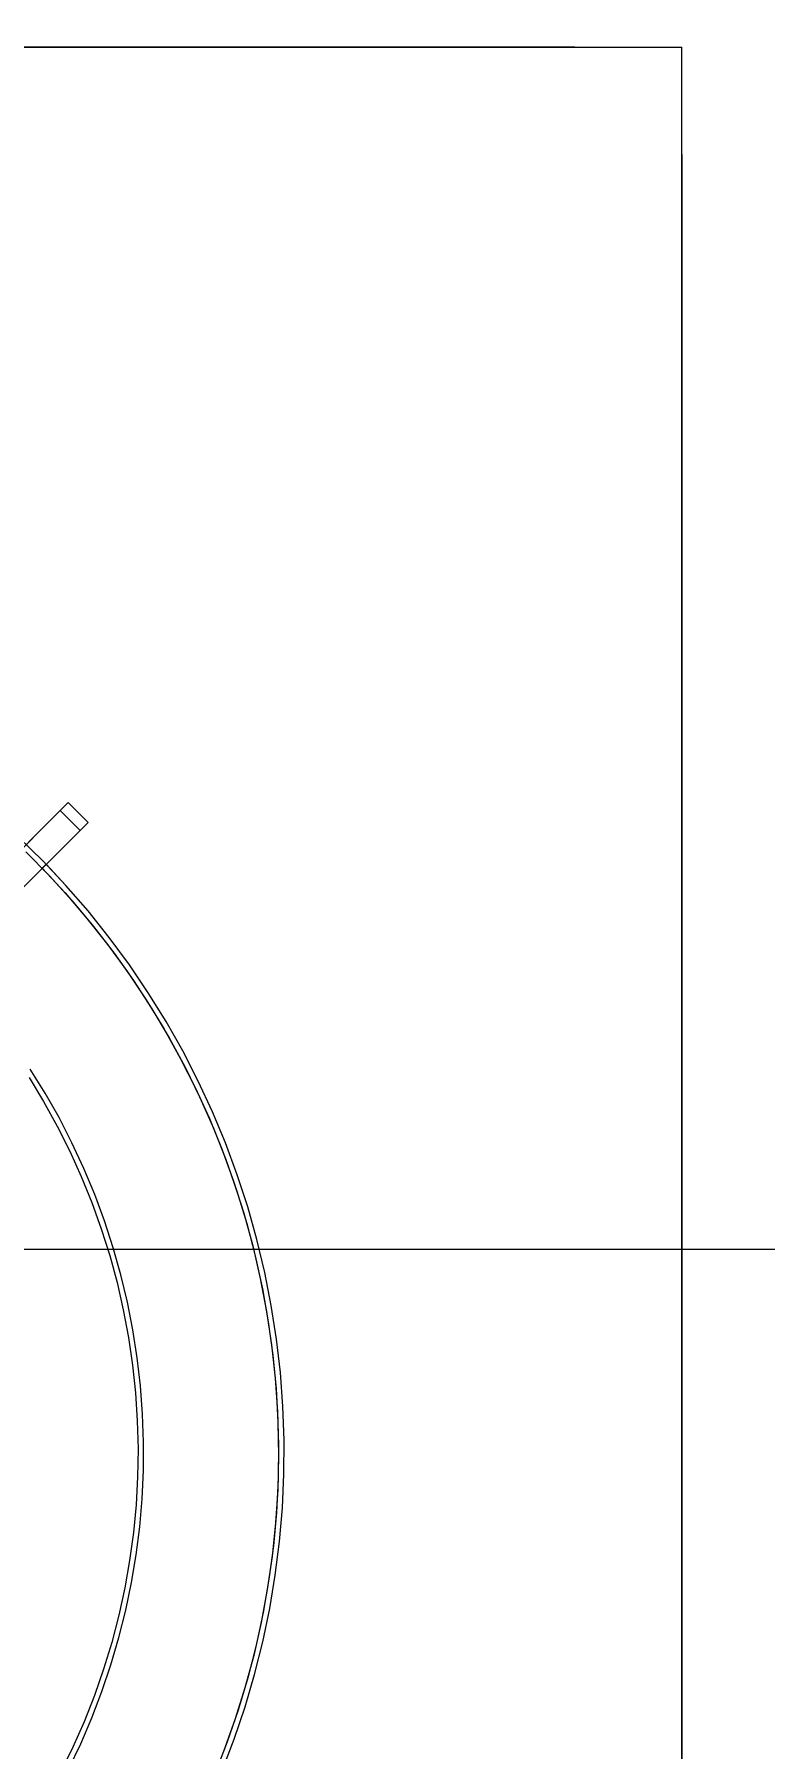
# Model space of a CAD drawing. Header units: millimetres. Extents: x -22227 to 20164, y 15335 to 61747.
# Drawn here: x -5406 to -5146, y 59342 to 59951 of the extents above; entities that cross this region are included whole.
import ezdxf

# ---------------------------------------------------------------- set-up
doc = ezdxf.new("R2010")
doc.units = ezdxf.units.MM
for name, color, linetype, lineweight in [('A-ANNO-DIMS', 7, 'Continuous', 9), ('A-ANNO-DIMS-170', 7, 'Continuous', 9), ('M-EQPM', 7, 'Continuous', 5)]:
    doc.layers.add(name, color=color, linetype=linetype, lineweight=lineweight)
doc.styles.add('Arial_2', font='arial.ttf', dxfattribs={"width": 0.8, "height": 340})
doc.dimstyles.new('AK_DIM_2_0_Arial', dxfattribs={"dimscale": 304.8, "dimtxt": 346.888196, "dimasz": 0.278871, "dimexe": 0.557743, "dimexo": 0.557743, "dimgap": 0.055774, "dimtad": 1, "dimdec": 0, "dimzin": 0, "dimdsep": 46, "dimtxsty": 'Arial_2', "dimblk1": 'OBLIQUE', "dimblk2": 'OBLIQUE', "dimsah": 1, "dimcen": 0.09, "dimadec": 0, "dimazin": 0, "dimtfac": 1, "dimtdec": 4, "dimtix": 1, "dimtmove": 0, "dimatfit": 3, "dimfxl": 1, "dimtvp": 1, "dimtolj": 1, "dimtzin": 0, "dimarcsym": 2})

# ---------------------------------------------------------------- blocks, each defined once
blk = doc.blocks.new('DanNong_VRV - OD-A-1-1235631-MẶT BẰNG BỐ TRÍ THIẾT BỊ')
at = {"layer": 'M-EQPM'}
for p, q in [((-885, 688.22), (655, 688.22)), ((-885, 688.22), (655, 688.22)), ((-876.43, 688.22), (655, 688.22)), ((-846.87, 688.22), (616.87, 688.22)), ((-846.87, 688.22), (585, 688.22)), ((616.87, 688.22), (-846.87, 688.22)), ((616.87, 688.22), (-846.87, 688.22)), ((616.87, 688.22), (-846.87, 688.22)), ((616.87, 688.22), (-846.87, 688.22)), ((616.87, 688.22), (-846.87, 688.22)), ((616.87, 688.22), (-846.87, 688.22)), ((616.87, 688.22), (-846.87, 688.22)), ((616.87, 688.22), (-846.87, 688.22)), ((616.87, 688.22), (-846.87, 688.22)), ((616.87, 688.22), (-846.87, 688.22)), ((-688.5, 688.22), (515.5, 688.22)), ((630.18, 688.22), (636.18, 688.22)), ((630.18, 688.22), (636.18, 688.22)), ((631.18, 688.22), (638.18, 688.22)), ((631.18, 688.22), (638.18, 688.22)), ((631.18, 688.22), (638.18, 688.22)), ((631.18, 688.22), (638.18, 688.22)), ((655, -311.78), (655, 688.22)), ((655, 658.41), (655, 667.41)), ((655, 658.41), (655, 667.41)), ((655, -271.95), (655, 650.03)), ((655, 650.03), (655, -271.95)), ((655, 650.03), (655, -271.95)), ((655, 650.03), (655, -271.95)), ((655, 650.03), (655, -271.95)), ((655, 650.03), (655, -271.95)), ((655, 650.03), (655, -271.95)), ((655, 650.03), (655, -271.95)), ((655, 650.03), (655, -271.95)), ((655, 650.03), (655, -271.95)), ((655, 650.03), (655, -271.95)), ((655, 626.16), (655, 635.16)), ((655, 626.16), (655, 635.16)), ((655, 622.23), (655, 618.16)), ((655, 587.76), (655, 622.23)), ((655, 582.38), (655, 587.86)), ((244.32, 227.11), (436.65, 419.45)), ((433.82, 416.62), (244.32, 227.11)), ((436.65, 419.45), (433.82, 416.62)), ((433.82, 416.62), (440.9, 409.55)), ((433.82, 416.62), (440.9, 409.55)), ((436.65, 419.45), (443.72, 412.38)), ((436.65, 419.45), (443.72, 412.38)), ((443.72, 412.38), (251.39, 220.04)), ((251.39, 220.04), (440.9, 409.55)), ((440.9, 409.55), (443.72, 412.38))]:
    blk.add_line(p, q, dxfattribs=at)
at = {"layer": 'M-EQPM', "flags": 128}
for points in [[(491.42, 75.07), (495.72, 86.31), (499.57, 97.72), (502.96, 109.27), (505.89, 120.95), (508.34, 132.74), (510.32, 144.61), (511.83, 156.56), (512.86, 168.55), (513.4, 180.58), (513.47, 192.62), (513.05, 204.65), (512.15, 216.66), (510.78, 228.62), (508.92, 240.51), (506.6, 252.32), (503.8, 264.03), (500.53, 275.62), (496.81, 287.07), (492.63, 298.36), (488, 309.47), (482.93, 320.39), (477.43, 331.1), (471.5, 341.58), (465.16, 351.82), (458.42, 361.79), (451.28, 371.48), (443.76, 380.89), (435.87, 389.98), (427.62, 398.75), (419.03, 407.19)], [(491.42, 75.07), (495.72, 86.31), (499.57, 97.72), (502.96, 109.27), (505.89, 120.95), (508.34, 132.74), (510.32, 144.61), (511.83, 156.56), (512.86, 168.55), (513.4, 180.58), (513.47, 192.62), (513.05, 204.65), (512.15, 216.66), (510.78, 228.62), (508.92, 240.51), (506.6, 252.32), (503.8, 264.03), (500.53, 275.62), (496.81, 287.07), (492.63, 298.36), (488, 309.47), (482.93, 320.39), (477.43, 331.1), (471.5, 341.58), (465.16, 351.82), (458.42, 361.79), (451.28, 371.48), (443.76, 380.89), (435.87, 389.98), (427.62, 398.75), (419.03, 407.19)], [(421.63, 401.92), (430.01, 393.38), (438.04, 384.52), (445.71, 375.35), (453, 365.87), (459.92, 356.11), (466.43, 346.08), (472.54, 335.8), (478.23, 325.28), (483.5, 314.55), (488.34, 303.61), (492.73, 292.49), (496.68, 281.2), (500.17, 269.76), (503.2, 258.19), (505.76, 246.51), (507.86, 234.74), (509.48, 222.89), (510.63, 210.98), (511.3, 199.04), (511.5, 187.08), (511.21, 175.13), (510.45, 163.19), (509.21, 151.3), (507.5, 139.46), (505.31, 127.71), (502.66, 116.04), (499.54, 104.5), (495.96, 93.09), (491.93, 81.83)], [(421.63, 401.92), (430.01, 393.38), (438.04, 384.52), (445.71, 375.35), (453, 365.87), (459.92, 356.11), (466.43, 346.08), (472.54, 335.8), (478.23, 325.28), (483.5, 314.55), (488.34, 303.61), (492.73, 292.49), (496.68, 281.2), (500.17, 269.76), (503.2, 258.19), (505.76, 246.51), (507.86, 234.74), (509.48, 222.89), (510.63, 210.98), (511.3, 199.04), (511.5, 187.08), (511.21, 175.13), (510.45, 163.19), (509.21, 151.3), (507.5, 139.46), (505.31, 127.71), (502.66, 116.04), (499.54, 104.5), (495.96, 93.09), (491.93, 81.83)], [(491.42, 75.07), (495.72, 86.31), (499.57, 97.72), (502.96, 109.27), (505.89, 120.95), (508.34, 132.74), (510.32, 144.61), (511.83, 156.56), (512.86, 168.55), (513.4, 180.58), (513.47, 192.62), (513.05, 204.65), (512.15, 216.66), (510.78, 228.62), (508.92, 240.51), (506.6, 252.32), (503.8, 264.03), (500.53, 275.62), (496.81, 287.07), (492.63, 298.36), (488, 309.47), (482.93, 320.39), (477.43, 331.1), (471.5, 341.58), (465.16, 351.82), (458.42, 361.79), (451.28, 371.48), (443.76, 380.89), (435.87, 389.98), (428.85, 397.5)], [(427.43, 396.08), (435.57, 387.32), (443.35, 378.24), (450.77, 368.86), (457.8, 359.19), (464.44, 349.24), (470.68, 339.04), (476.5, 328.59), (481.91, 317.92), (486.88, 307.04), (491.41, 295.98), (495.49, 284.74), (499.13, 273.34), (502.3, 261.81), (505.01, 250.16), (507.26, 238.42), (509.03, 226.59), (510.33, 214.7), (511.15, 202.77), (511.49, 190.82), (511.35, 178.86), (510.74, 166.91), (509.65, 155.01), (508.08, 143.15), (506.04, 131.36), (503.54, 119.67), (500.56, 108.09), (497.13, 96.63), (493.24, 85.32), (488.9, 74.18)], [(422.76, 321.61), (427.93, 313.09), (432.75, 304.38), (437.22, 295.48), (441.33, 286.41), (445.07, 277.18), (448.44, 267.81), (451.43, 258.31), (454.05, 248.7), (456.27, 238.99), (458.11, 229.2), (459.55, 219.34), (460.59, 209.44), (461.24, 199.5), (461.5, 189.55), (461.35, 179.59), (460.81, 169.64), (459.86, 159.73), (458.53, 149.86), (456.8, 140.05), (454.67, 130.32), (452.17, 120.68), (449.27, 111.15), (446, 101.75), (442.36, 92.48), (438.34, 83.36), (433.97, 74.42)], [(436.8, 75.58), (441.13, 84.64), (445.09, 93.86), (448.68, 103.24), (451.89, 112.75), (454.71, 122.39), (457.15, 132.13), (459.2, 141.95), (460.85, 151.86), (462.11, 161.82), (462.96, 171.82), (463.42, 181.85), (463.47, 191.89), (463.13, 201.92), (462.38, 211.93), (461.23, 221.91), (459.68, 231.83), (457.74, 241.68), (455.41, 251.44), (452.69, 261.1), (449.58, 270.65), (446.09, 280.06), (442.23, 289.33), (438.01, 298.44), (433.42, 307.37), (428.48, 316.11), (423.19, 324.64)]]:
    blk.add_lwpolyline(points, dxfattribs=at)
at = {"layer": 'M-EQPM'}
for points in [[(428.85, 397.5), (428.84, 397.5), (428.82, 397.47), (428.72, 397.37), (428.56, 397.21), (428.36, 397.01), (428.14, 396.79), (427.92, 396.57), (427.72, 396.37), (427.56, 396.21), (427.45, 396.11), (427.43, 396.08), (427.43, 396.08)], [(427.43, 396.08), (427.43, 396.08), (427.45, 396.11), (427.56, 396.21), (427.72, 396.37), (427.92, 396.57), (428.14, 396.79), (428.36, 397.01), (428.56, 397.21), (428.72, 397.37), (428.82, 397.47), (428.84, 397.5), (428.85, 397.5)]]:
    blk.add_open_spline(points, degree=3, dxfattribs=at)
blk = doc.blocks.new('DanNong_VRV - OD-A-1-V174-MẶT BẰNG BỐ TRÍ THIẾT BỊ')
at = {"layer": 'M-EQPM'}
for p, q in [((-885, 688.22), (655, 688.22)), ((-885, 688.22), (655, 688.22)), ((-885, 688.22), (655, 688.22)), ((-885, 688.22), (655, 688.22)), ((-876.43, 688.22), (655, 688.22)), ((-876.43, 688.22), (655, 688.22)), ((-846.87, 688.22), (616.87, 688.22)), ((-846.87, 688.22), (585, 688.22)), ((616.87, 688.22), (-846.87, 688.22)), ((616.87, 688.22), (-846.87, 688.22)), ((616.87, 688.22), (-846.87, 688.22)), ((616.87, 688.22), (-846.87, 688.22)), ((616.87, 688.22), (-846.87, 688.22)), ((616.87, 688.22), (-846.87, 688.22)), ((616.87, 688.22), (-846.87, 688.22)), ((616.87, 688.22), (-846.87, 688.22)), ((616.87, 688.22), (-846.87, 688.22)), ((616.87, 688.22), (-846.87, 688.22)), ((-846.87, 688.22), (616.87, 688.22)), ((-846.87, 688.22), (585, 688.22)), ((616.87, 688.22), (-846.87, 688.22)), ((616.87, 688.22), (-846.87, 688.22)), ((616.87, 688.22), (-846.87, 688.22)), ((616.87, 688.22), (-846.87, 688.22)), ((616.87, 688.22), (-846.87, 688.22)), ((616.87, 688.22), (-846.87, 688.22)), ((616.87, 688.22), (-846.87, 688.22)), ((616.87, 688.22), (-846.87, 688.22)), ((616.87, 688.22), (-846.87, 688.22)), ((616.87, 688.22), (-846.87, 688.22)), ((-688.5, 688.22), (515.5, 688.22)), ((-688.5, 688.22), (515.5, 688.22)), ((630.18, 688.22), (636.18, 688.22)), ((630.18, 688.22), (636.18, 688.22)), ((630.18, 688.22), (636.18, 688.22)), ((630.18, 688.22), (636.18, 688.22)), ((631.18, 688.22), (638.18, 688.22)), ((631.18, 688.22), (638.18, 688.22)), ((631.18, 688.22), (638.18, 688.22)), ((631.18, 688.22), (638.18, 688.22)), ((631.18, 688.22), (638.18, 688.22)), ((631.18, 688.22), (638.18, 688.22)), ((631.18, 688.22), (638.18, 688.22)), ((631.18, 688.22), (638.18, 688.22)), ((655, -311.78), (655, 688.22)), ((655, -311.78), (655, 688.22)), ((655, 658.41), (655, 667.41)), ((655, 658.41), (655, 667.41)), ((655, 658.41), (655, 667.41)), ((655, 658.41), (655, 667.41)), ((655, -271.95), (655, 650.03)), ((655, 650.03), (655, -271.95)), ((655, 650.03), (655, -271.95)), ((655, 650.03), (655, -271.95)), ((655, 650.03), (655, -271.95)), ((655, 650.03), (655, -271.95)), ((655, 650.03), (655, -271.95)), ((655, 650.03), (655, -271.95)), ((655, 650.03), (655, -271.95)), ((655, 650.03), (655, -271.95)), ((655, 650.03), (655, -271.95)), ((655, -271.95), (655, 650.03)), ((655, 650.03), (655, -271.95)), ((655, 650.03), (655, -271.95)), ((655, 650.03), (655, -271.95)), ((655, 650.03), (655, -271.95)), ((655, 650.03), (655, -271.95)), ((655, 650.03), (655, -271.95)), ((655, 650.03), (655, -271.95)), ((655, 650.03), (655, -271.95)), ((655, 650.03), (655, -271.95)), ((655, 650.03), (655, -271.95)), ((655, 626.16), (655, 635.16)), ((655, 626.16), (655, 635.16)), ((655, 626.16), (655, 635.16)), ((655, 626.16), (655, 635.16)), ((655, 622.23), (655, 618.16)), ((655, 587.76), (655, 622.23)), ((655, 622.23), (655, 618.16)), ((655, 587.76), (655, 622.23)), ((655, 582.38), (655, 587.86)), ((655, 582.38), (655, 587.86)), ((244.32, 227.11), (436.65, 419.45)), ((244.32, 227.11), (436.65, 419.45)), ((433.82, 416.62), (244.32, 227.11)), ((433.82, 416.62), (244.32, 227.11)), ((436.65, 419.45), (433.82, 416.62)), ((436.65, 419.45), (433.82, 416.62)), ((433.82, 416.62), (440.9, 409.55)), ((433.82, 416.62), (440.9, 409.55)), ((433.82, 416.62), (440.9, 409.55)), ((433.82, 416.62), (440.9, 409.55)), ((436.65, 419.45), (443.72, 412.38)), ((436.65, 419.45), (443.72, 412.38)), ((436.65, 419.45), (443.72, 412.38)), ((436.65, 419.45), (443.72, 412.38)), ((443.72, 412.38), (251.39, 220.04)), ((443.72, 412.38), (251.39, 220.04)), ((251.39, 220.04), (440.9, 409.55)), ((251.39, 220.04), (440.9, 409.55)), ((440.9, 409.55), (443.72, 412.38)), ((440.9, 409.55), (443.72, 412.38))]:
    blk.add_line(p, q, dxfattribs=at)
at = {"layer": 'M-EQPM', "flags": 128}
for points in [[(491.42, 75.07), (495.72, 86.31), (499.57, 97.72), (502.96, 109.27), (505.89, 120.95), (508.34, 132.74), (510.32, 144.61), (511.83, 156.56), (512.86, 168.55), (513.4, 180.58), (513.47, 192.62), (513.05, 204.65), (512.15, 216.66), (510.78, 228.62), (508.92, 240.51), (506.6, 252.32), (503.8, 264.03), (500.53, 275.62), (496.81, 287.07), (492.63, 298.36), (488, 309.47), (482.93, 320.39), (477.43, 331.1), (471.5, 341.58), (465.16, 351.82), (458.42, 361.79), (451.28, 371.48), (443.76, 380.89), (435.87, 389.98), (427.62, 398.75), (419.03, 407.19)], [(491.42, 75.07), (495.72, 86.31), (499.57, 97.72), (502.96, 109.27), (505.89, 120.95), (508.34, 132.74), (510.32, 144.61), (511.83, 156.56), (512.86, 168.55), (513.4, 180.58), (513.47, 192.62), (513.05, 204.65), (512.15, 216.66), (510.78, 228.62), (508.92, 240.51), (506.6, 252.32), (503.8, 264.03), (500.53, 275.62), (496.81, 287.07), (492.63, 298.36), (488, 309.47), (482.93, 320.39), (477.43, 331.1), (471.5, 341.58), (465.16, 351.82), (458.42, 361.79), (451.28, 371.48), (443.76, 380.89), (435.87, 389.98), (427.62, 398.75), (419.03, 407.19)], [(491.42, 75.07), (495.72, 86.31), (499.57, 97.72), (502.96, 109.27), (505.89, 120.95), (508.34, 132.74), (510.32, 144.61), (511.83, 156.56), (512.86, 168.55), (513.4, 180.58), (513.47, 192.62), (513.05, 204.65), (512.15, 216.66), (510.78, 228.62), (508.92, 240.51), (506.6, 252.32), (503.8, 264.03), (500.53, 275.62), (496.81, 287.07), (492.63, 298.36), (488, 309.47), (482.93, 320.39), (477.43, 331.1), (471.5, 341.58), (465.16, 351.82), (458.42, 361.79), (451.28, 371.48), (443.76, 380.89), (435.87, 389.98), (427.62, 398.75), (419.03, 407.19)], [(491.42, 75.07), (495.72, 86.31), (499.57, 97.72), (502.96, 109.27), (505.89, 120.95), (508.34, 132.74), (510.32, 144.61), (511.83, 156.56), (512.86, 168.55), (513.4, 180.58), (513.47, 192.62), (513.05, 204.65), (512.15, 216.66), (510.78, 228.62), (508.92, 240.51), (506.6, 252.32), (503.8, 264.03), (500.53, 275.62), (496.81, 287.07), (492.63, 298.36), (488, 309.47), (482.93, 320.39), (477.43, 331.1), (471.5, 341.58), (465.16, 351.82), (458.42, 361.79), (451.28, 371.48), (443.76, 380.89), (435.87, 389.98), (427.62, 398.75), (419.03, 407.19)], [(421.63, 401.92), (430.01, 393.38), (438.04, 384.52), (445.71, 375.35), (453, 365.87), (459.92, 356.11), (466.43, 346.08), (472.54, 335.8), (478.23, 325.28), (483.5, 314.55), (488.34, 303.61), (492.73, 292.49), (496.68, 281.2), (500.17, 269.76), (503.2, 258.19), (505.76, 246.51), (507.86, 234.74), (509.48, 222.89), (510.63, 210.98), (511.3, 199.04), (511.5, 187.08), (511.21, 175.13), (510.45, 163.19), (509.21, 151.3), (507.5, 139.46), (505.31, 127.71), (502.66, 116.04), (499.54, 104.5), (495.96, 93.09), (491.93, 81.83)], [(421.63, 401.92), (430.01, 393.38), (438.04, 384.52), (445.71, 375.35), (453, 365.87), (459.92, 356.11), (466.43, 346.08), (472.54, 335.8), (478.23, 325.28), (483.5, 314.55), (488.34, 303.61), (492.73, 292.49), (496.68, 281.2), (500.17, 269.76), (503.2, 258.19), (505.76, 246.51), (507.86, 234.74), (509.48, 222.89), (510.63, 210.98), (511.3, 199.04), (511.5, 187.08), (511.21, 175.13), (510.45, 163.19), (509.21, 151.3), (507.5, 139.46), (505.31, 127.71), (502.66, 116.04), (499.54, 104.5), (495.96, 93.09), (491.93, 81.83)], [(421.63, 401.92), (430.01, 393.38), (438.04, 384.52), (445.71, 375.35), (453, 365.87), (459.92, 356.11), (466.43, 346.08), (472.54, 335.8), (478.23, 325.28), (483.5, 314.55), (488.34, 303.61), (492.73, 292.49), (496.68, 281.2), (500.17, 269.76), (503.2, 258.19), (505.76, 246.51), (507.86, 234.74), (509.48, 222.89), (510.63, 210.98), (511.3, 199.04), (511.5, 187.08), (511.21, 175.13), (510.45, 163.19), (509.21, 151.3), (507.5, 139.46), (505.31, 127.71), (502.66, 116.04), (499.54, 104.5), (495.96, 93.09), (491.93, 81.83)], [(421.63, 401.92), (430.01, 393.38), (438.04, 384.52), (445.71, 375.35), (453, 365.87), (459.92, 356.11), (466.43, 346.08), (472.54, 335.8), (478.23, 325.28), (483.5, 314.55), (488.34, 303.61), (492.73, 292.49), (496.68, 281.2), (500.17, 269.76), (503.2, 258.19), (505.76, 246.51), (507.86, 234.74), (509.48, 222.89), (510.63, 210.98), (511.3, 199.04), (511.5, 187.08), (511.21, 175.13), (510.45, 163.19), (509.21, 151.3), (507.5, 139.46), (505.31, 127.71), (502.66, 116.04), (499.54, 104.5), (495.96, 93.09), (491.93, 81.83)], [(491.42, 75.07), (495.72, 86.31), (499.57, 97.72), (502.96, 109.27), (505.89, 120.95), (508.34, 132.74), (510.32, 144.61), (511.83, 156.56), (512.86, 168.55), (513.4, 180.58), (513.47, 192.62), (513.05, 204.65), (512.15, 216.66), (510.78, 228.62), (508.92, 240.51), (506.6, 252.32), (503.8, 264.03), (500.53, 275.62), (496.81, 287.07), (492.63, 298.36), (488, 309.47), (482.93, 320.39), (477.43, 331.1), (471.5, 341.58), (465.16, 351.82), (458.42, 361.79), (451.28, 371.48), (443.76, 380.89), (435.87, 389.98), (428.85, 397.5)], [(491.42, 75.07), (495.72, 86.31), (499.57, 97.72), (502.96, 109.27), (505.89, 120.95), (508.34, 132.74), (510.32, 144.61), (511.83, 156.56), (512.86, 168.55), (513.4, 180.58), (513.47, 192.62), (513.05, 204.65), (512.15, 216.66), (510.78, 228.62), (508.92, 240.51), (506.6, 252.32), (503.8, 264.03), (500.53, 275.62), (496.81, 287.07), (492.63, 298.36), (488, 309.47), (482.93, 320.39), (477.43, 331.1), (471.5, 341.58), (465.16, 351.82), (458.42, 361.79), (451.28, 371.48), (443.76, 380.89), (435.87, 389.98), (428.85, 397.5)], [(427.43, 396.08), (435.57, 387.32), (443.35, 378.24), (450.77, 368.86), (457.8, 359.19), (464.44, 349.24), (470.68, 339.04), (476.5, 328.59), (481.91, 317.92), (486.88, 307.04), (491.41, 295.98), (495.49, 284.74), (499.13, 273.34), (502.3, 261.81), (505.01, 250.16), (507.26, 238.42), (509.03, 226.59), (510.33, 214.7), (511.15, 202.77), (511.49, 190.82), (511.35, 178.86), (510.74, 166.91), (509.65, 155.01), (508.08, 143.15), (506.04, 131.36), (503.54, 119.67), (500.56, 108.09), (497.13, 96.63), (493.24, 85.32), (488.9, 74.18)], [(427.43, 396.08), (435.57, 387.32), (443.35, 378.24), (450.77, 368.86), (457.8, 359.19), (464.44, 349.24), (470.68, 339.04), (476.5, 328.59), (481.91, 317.92), (486.88, 307.04), (491.41, 295.98), (495.49, 284.74), (499.13, 273.34), (502.3, 261.81), (505.01, 250.16), (507.26, 238.42), (509.03, 226.59), (510.33, 214.7), (511.15, 202.77), (511.49, 190.82), (511.35, 178.86), (510.74, 166.91), (509.65, 155.01), (508.08, 143.15), (506.04, 131.36), (503.54, 119.67), (500.56, 108.09), (497.13, 96.63), (493.24, 85.32), (488.9, 74.18)], [(422.76, 321.61), (427.93, 313.09), (432.75, 304.38), (437.22, 295.48), (441.33, 286.41), (445.07, 277.18), (448.44, 267.81), (451.43, 258.31), (454.05, 248.7), (456.27, 238.99), (458.11, 229.2), (459.55, 219.34), (460.59, 209.44), (461.24, 199.5), (461.5, 189.55), (461.35, 179.59), (460.81, 169.64), (459.86, 159.73), (458.53, 149.86), (456.8, 140.05), (454.67, 130.32), (452.17, 120.68), (449.27, 111.15), (446, 101.75), (442.36, 92.48), (438.34, 83.36), (433.97, 74.42)], [(422.76, 321.61), (427.93, 313.09), (432.75, 304.38), (437.22, 295.48), (441.33, 286.41), (445.07, 277.18), (448.44, 267.81), (451.43, 258.31), (454.05, 248.7), (456.27, 238.99), (458.11, 229.2), (459.55, 219.34), (460.59, 209.44), (461.24, 199.5), (461.5, 189.55), (461.35, 179.59), (460.81, 169.64), (459.86, 159.73), (458.53, 149.86), (456.8, 140.05), (454.67, 130.32), (452.17, 120.68), (449.27, 111.15), (446, 101.75), (442.36, 92.48), (438.34, 83.36), (433.97, 74.42)], [(436.8, 75.58), (441.13, 84.64), (445.09, 93.86), (448.68, 103.24), (451.89, 112.75), (454.71, 122.39), (457.15, 132.13), (459.2, 141.95), (460.85, 151.86), (462.11, 161.82), (462.96, 171.82), (463.42, 181.85), (463.47, 191.89), (463.13, 201.92), (462.38, 211.93), (461.23, 221.91), (459.68, 231.83), (457.74, 241.68), (455.41, 251.44), (452.69, 261.1), (449.58, 270.65), (446.09, 280.06), (442.23, 289.33), (438.01, 298.44), (433.42, 307.37), (428.48, 316.11), (423.19, 324.64)], [(436.8, 75.58), (441.13, 84.64), (445.09, 93.86), (448.68, 103.24), (451.89, 112.75), (454.71, 122.39), (457.15, 132.13), (459.2, 141.95), (460.85, 151.86), (462.11, 161.82), (462.96, 171.82), (463.42, 181.85), (463.47, 191.89), (463.13, 201.92), (462.38, 211.93), (461.23, 221.91), (459.68, 231.83), (457.74, 241.68), (455.41, 251.44), (452.69, 261.1), (449.58, 270.65), (446.09, 280.06), (442.23, 289.33), (438.01, 298.44), (433.42, 307.37), (428.48, 316.11), (423.19, 324.64)]]:
    blk.add_lwpolyline(points, dxfattribs=at)
at = {"layer": 'M-EQPM'}
for points in [[(428.85, 397.5), (428.84, 397.5), (428.82, 397.47), (428.72, 397.37), (428.56, 397.21), (428.36, 397.01), (428.14, 396.79), (427.92, 396.57), (427.72, 396.37), (427.56, 396.21), (427.45, 396.11), (427.43, 396.08), (427.43, 396.08)], [(427.43, 396.08), (427.43, 396.08), (427.45, 396.11), (427.56, 396.21), (427.72, 396.37), (427.92, 396.57), (428.14, 396.79), (428.36, 397.01), (428.56, 397.21), (428.72, 397.37), (428.82, 397.47), (428.84, 397.5), (428.85, 397.5)], [(428.85, 397.5), (428.84, 397.5), (428.82, 397.47), (428.72, 397.37), (428.56, 397.21), (428.36, 397.01), (428.14, 396.79), (427.92, 396.57), (427.72, 396.37), (427.56, 396.21), (427.45, 396.11), (427.43, 396.08), (427.43, 396.08)], [(427.43, 396.08), (427.43, 396.08), (427.45, 396.11), (427.56, 396.21), (427.72, 396.37), (427.92, 396.57), (428.14, 396.79), (428.36, 397.01), (428.56, 397.21), (428.72, 397.37), (428.82, 397.47), (428.84, 397.5), (428.85, 397.5)]]:
    blk.add_open_spline(points, degree=3, dxfattribs=at)
blk = doc.blocks.new('DanNong_VRV - OD-A-1-V179-MẶT BẰNG BỐ TRÍ THIẾT BỊ')
at = {"layer": 'M-EQPM'}
for p, q in [((-885, 688.22), (655, 688.22)), ((-885, 688.22), (655, 688.22)), ((-885, 688.22), (655, 688.22)), ((-885, 688.22), (655, 688.22)), ((-876.43, 688.22), (655, 688.22)), ((-876.43, 688.22), (655, 688.22)), ((-846.87, 688.22), (616.87, 688.22)), ((-846.87, 688.22), (585, 688.22)), ((616.87, 688.22), (-846.87, 688.22)), ((616.87, 688.22), (-846.87, 688.22)), ((616.87, 688.22), (-846.87, 688.22)), ((616.87, 688.22), (-846.87, 688.22)), ((616.87, 688.22), (-846.87, 688.22)), ((616.87, 688.22), (-846.87, 688.22)), ((616.87, 688.22), (-846.87, 688.22)), ((616.87, 688.22), (-846.87, 688.22)), ((616.87, 688.22), (-846.87, 688.22)), ((616.87, 688.22), (-846.87, 688.22)), ((-846.87, 688.22), (616.87, 688.22)), ((-846.87, 688.22), (585, 688.22)), ((616.87, 688.22), (-846.87, 688.22)), ((616.87, 688.22), (-846.87, 688.22)), ((616.87, 688.22), (-846.87, 688.22)), ((616.87, 688.22), (-846.87, 688.22)), ((616.87, 688.22), (-846.87, 688.22)), ((616.87, 688.22), (-846.87, 688.22)), ((616.87, 688.22), (-846.87, 688.22)), ((616.87, 688.22), (-846.87, 688.22)), ((616.87, 688.22), (-846.87, 688.22)), ((616.87, 688.22), (-846.87, 688.22)), ((-688.5, 688.22), (515.5, 688.22)), ((-688.5, 688.22), (515.5, 688.22)), ((630.18, 688.22), (636.18, 688.22)), ((630.18, 688.22), (636.18, 688.22)), ((630.18, 688.22), (636.18, 688.22)), ((630.18, 688.22), (636.18, 688.22)), ((631.18, 688.22), (638.18, 688.22)), ((631.18, 688.22), (638.18, 688.22)), ((631.18, 688.22), (638.18, 688.22)), ((631.18, 688.22), (638.18, 688.22)), ((631.18, 688.22), (638.18, 688.22)), ((631.18, 688.22), (638.18, 688.22)), ((631.18, 688.22), (638.18, 688.22)), ((631.18, 688.22), (638.18, 688.22)), ((655, -311.78), (655, 688.22)), ((655, -311.78), (655, 688.22)), ((655, 658.41), (655, 667.41)), ((655, 658.41), (655, 667.41)), ((655, 658.41), (655, 667.41)), ((655, 658.41), (655, 667.41)), ((655, -271.95), (655, 650.03)), ((655, 650.03), (655, -271.95)), ((655, 650.03), (655, -271.95)), ((655, 650.03), (655, -271.95)), ((655, 650.03), (655, -271.95)), ((655, 650.03), (655, -271.95)), ((655, 650.03), (655, -271.95)), ((655, 650.03), (655, -271.95)), ((655, 650.03), (655, -271.95)), ((655, 650.03), (655, -271.95)), ((655, 650.03), (655, -271.95)), ((655, -271.95), (655, 650.03)), ((655, 650.03), (655, -271.95)), ((655, 650.03), (655, -271.95)), ((655, 650.03), (655, -271.95)), ((655, 650.03), (655, -271.95)), ((655, 650.03), (655, -271.95)), ((655, 650.03), (655, -271.95)), ((655, 650.03), (655, -271.95)), ((655, 650.03), (655, -271.95)), ((655, 650.03), (655, -271.95)), ((655, 650.03), (655, -271.95)), ((655, 626.16), (655, 635.16)), ((655, 626.16), (655, 635.16)), ((655, 626.16), (655, 635.16)), ((655, 626.16), (655, 635.16)), ((655, 622.23), (655, 618.16)), ((655, 587.76), (655, 622.23)), ((655, 622.23), (655, 618.16)), ((655, 587.76), (655, 622.23)), ((655, 582.38), (655, 587.86)), ((655, 582.38), (655, 587.86)), ((244.32, 227.11), (436.65, 419.45)), ((244.32, 227.11), (436.65, 419.45)), ((433.82, 416.62), (244.32, 227.11)), ((433.82, 416.62), (244.32, 227.11)), ((436.65, 419.45), (433.82, 416.62)), ((436.65, 419.45), (433.82, 416.62)), ((433.82, 416.62), (440.9, 409.55)), ((433.82, 416.62), (440.9, 409.55)), ((433.82, 416.62), (440.9, 409.55)), ((433.82, 416.62), (440.9, 409.55)), ((436.65, 419.45), (443.72, 412.38)), ((436.65, 419.45), (443.72, 412.38)), ((436.65, 419.45), (443.72, 412.38)), ((436.65, 419.45), (443.72, 412.38)), ((443.72, 412.38), (251.39, 220.04)), ((443.72, 412.38), (251.39, 220.04)), ((251.39, 220.04), (440.9, 409.55)), ((251.39, 220.04), (440.9, 409.55)), ((440.9, 409.55), (443.72, 412.38)), ((440.9, 409.55), (443.72, 412.38))]:
    blk.add_line(p, q, dxfattribs=at)
at = {"layer": 'M-EQPM', "flags": 128}
for points in [[(491.42, 75.07), (495.72, 86.31), (499.57, 97.72), (502.96, 109.27), (505.89, 120.95), (508.34, 132.74), (510.32, 144.61), (511.83, 156.56), (512.86, 168.55), (513.4, 180.58), (513.47, 192.62), (513.05, 204.65), (512.15, 216.66), (510.78, 228.62), (508.92, 240.51), (506.6, 252.32), (503.8, 264.03), (500.53, 275.62), (496.81, 287.07), (492.63, 298.36), (488, 309.47), (482.93, 320.39), (477.43, 331.1), (471.5, 341.58), (465.16, 351.82), (458.42, 361.79), (451.28, 371.48), (443.76, 380.89), (435.87, 389.98), (427.62, 398.75), (419.03, 407.19)], [(491.42, 75.07), (495.72, 86.31), (499.57, 97.72), (502.96, 109.27), (505.89, 120.95), (508.34, 132.74), (510.32, 144.61), (511.83, 156.56), (512.86, 168.55), (513.4, 180.58), (513.47, 192.62), (513.05, 204.65), (512.15, 216.66), (510.78, 228.62), (508.92, 240.51), (506.6, 252.32), (503.8, 264.03), (500.53, 275.62), (496.81, 287.07), (492.63, 298.36), (488, 309.47), (482.93, 320.39), (477.43, 331.1), (471.5, 341.58), (465.16, 351.82), (458.42, 361.79), (451.28, 371.48), (443.76, 380.89), (435.87, 389.98), (427.62, 398.75), (419.03, 407.19)], [(491.42, 75.07), (495.72, 86.31), (499.57, 97.72), (502.96, 109.27), (505.89, 120.95), (508.34, 132.74), (510.32, 144.61), (511.83, 156.56), (512.86, 168.55), (513.4, 180.58), (513.47, 192.62), (513.05, 204.65), (512.15, 216.66), (510.78, 228.62), (508.92, 240.51), (506.6, 252.32), (503.8, 264.03), (500.53, 275.62), (496.81, 287.07), (492.63, 298.36), (488, 309.47), (482.93, 320.39), (477.43, 331.1), (471.5, 341.58), (465.16, 351.82), (458.42, 361.79), (451.28, 371.48), (443.76, 380.89), (435.87, 389.98), (427.62, 398.75), (419.03, 407.19)], [(491.42, 75.07), (495.72, 86.31), (499.57, 97.72), (502.96, 109.27), (505.89, 120.95), (508.34, 132.74), (510.32, 144.61), (511.83, 156.56), (512.86, 168.55), (513.4, 180.58), (513.47, 192.62), (513.05, 204.65), (512.15, 216.66), (510.78, 228.62), (508.92, 240.51), (506.6, 252.32), (503.8, 264.03), (500.53, 275.62), (496.81, 287.07), (492.63, 298.36), (488, 309.47), (482.93, 320.39), (477.43, 331.1), (471.5, 341.58), (465.16, 351.82), (458.42, 361.79), (451.28, 371.48), (443.76, 380.89), (435.87, 389.98), (427.62, 398.75), (419.03, 407.19)], [(421.63, 401.92), (430.01, 393.38), (438.04, 384.52), (445.71, 375.35), (453, 365.87), (459.92, 356.11), (466.43, 346.08), (472.54, 335.8), (478.23, 325.28), (483.5, 314.55), (488.34, 303.61), (492.73, 292.49), (496.68, 281.2), (500.17, 269.76), (503.2, 258.19), (505.76, 246.51), (507.86, 234.74), (509.48, 222.89), (510.63, 210.98), (511.3, 199.04), (511.5, 187.08), (511.21, 175.13), (510.45, 163.19), (509.21, 151.3), (507.5, 139.46), (505.31, 127.71), (502.66, 116.04), (499.54, 104.5), (495.96, 93.09), (491.93, 81.83)], [(421.63, 401.92), (430.01, 393.38), (438.04, 384.52), (445.71, 375.35), (453, 365.87), (459.92, 356.11), (466.43, 346.08), (472.54, 335.8), (478.23, 325.28), (483.5, 314.55), (488.34, 303.61), (492.73, 292.49), (496.68, 281.2), (500.17, 269.76), (503.2, 258.19), (505.76, 246.51), (507.86, 234.74), (509.48, 222.89), (510.63, 210.98), (511.3, 199.04), (511.5, 187.08), (511.21, 175.13), (510.45, 163.19), (509.21, 151.3), (507.5, 139.46), (505.31, 127.71), (502.66, 116.04), (499.54, 104.5), (495.96, 93.09), (491.93, 81.83)], [(421.63, 401.92), (430.01, 393.38), (438.04, 384.52), (445.71, 375.35), (453, 365.87), (459.92, 356.11), (466.43, 346.08), (472.54, 335.8), (478.23, 325.28), (483.5, 314.55), (488.34, 303.61), (492.73, 292.49), (496.68, 281.2), (500.17, 269.76), (503.2, 258.19), (505.76, 246.51), (507.86, 234.74), (509.48, 222.89), (510.63, 210.98), (511.3, 199.04), (511.5, 187.08), (511.21, 175.13), (510.45, 163.19), (509.21, 151.3), (507.5, 139.46), (505.31, 127.71), (502.66, 116.04), (499.54, 104.5), (495.96, 93.09), (491.93, 81.83)], [(421.63, 401.92), (430.01, 393.38), (438.04, 384.52), (445.71, 375.35), (453, 365.87), (459.92, 356.11), (466.43, 346.08), (472.54, 335.8), (478.23, 325.28), (483.5, 314.55), (488.34, 303.61), (492.73, 292.49), (496.68, 281.2), (500.17, 269.76), (503.2, 258.19), (505.76, 246.51), (507.86, 234.74), (509.48, 222.89), (510.63, 210.98), (511.3, 199.04), (511.5, 187.08), (511.21, 175.13), (510.45, 163.19), (509.21, 151.3), (507.5, 139.46), (505.31, 127.71), (502.66, 116.04), (499.54, 104.5), (495.96, 93.09), (491.93, 81.83)], [(491.42, 75.07), (495.72, 86.31), (499.57, 97.72), (502.96, 109.27), (505.89, 120.95), (508.34, 132.74), (510.32, 144.61), (511.83, 156.56), (512.86, 168.55), (513.4, 180.58), (513.47, 192.62), (513.05, 204.65), (512.15, 216.66), (510.78, 228.62), (508.92, 240.51), (506.6, 252.32), (503.8, 264.03), (500.53, 275.62), (496.81, 287.07), (492.63, 298.36), (488, 309.47), (482.93, 320.39), (477.43, 331.1), (471.5, 341.58), (465.16, 351.82), (458.42, 361.79), (451.28, 371.48), (443.76, 380.89), (435.87, 389.98), (428.85, 397.5)], [(491.42, 75.07), (495.72, 86.31), (499.57, 97.72), (502.96, 109.27), (505.89, 120.95), (508.34, 132.74), (510.32, 144.61), (511.83, 156.56), (512.86, 168.55), (513.4, 180.58), (513.47, 192.62), (513.05, 204.65), (512.15, 216.66), (510.78, 228.62), (508.92, 240.51), (506.6, 252.32), (503.8, 264.03), (500.53, 275.62), (496.81, 287.07), (492.63, 298.36), (488, 309.47), (482.93, 320.39), (477.43, 331.1), (471.5, 341.58), (465.16, 351.82), (458.42, 361.79), (451.28, 371.48), (443.76, 380.89), (435.87, 389.98), (428.85, 397.5)], [(427.43, 396.08), (435.57, 387.32), (443.35, 378.24), (450.77, 368.86), (457.8, 359.19), (464.44, 349.24), (470.68, 339.04), (476.5, 328.59), (481.91, 317.92), (486.88, 307.04), (491.41, 295.98), (495.49, 284.74), (499.13, 273.34), (502.3, 261.81), (505.01, 250.16), (507.26, 238.42), (509.03, 226.59), (510.33, 214.7), (511.15, 202.77), (511.49, 190.82), (511.35, 178.86), (510.74, 166.91), (509.65, 155.01), (508.08, 143.15), (506.04, 131.36), (503.54, 119.67), (500.56, 108.09), (497.13, 96.63), (493.24, 85.32), (488.9, 74.18)], [(427.43, 396.08), (435.57, 387.32), (443.35, 378.24), (450.77, 368.86), (457.8, 359.19), (464.44, 349.24), (470.68, 339.04), (476.5, 328.59), (481.91, 317.92), (486.88, 307.04), (491.41, 295.98), (495.49, 284.74), (499.13, 273.34), (502.3, 261.81), (505.01, 250.16), (507.26, 238.42), (509.03, 226.59), (510.33, 214.7), (511.15, 202.77), (511.49, 190.82), (511.35, 178.86), (510.74, 166.91), (509.65, 155.01), (508.08, 143.15), (506.04, 131.36), (503.54, 119.67), (500.56, 108.09), (497.13, 96.63), (493.24, 85.32), (488.9, 74.18)], [(422.76, 321.61), (427.93, 313.09), (432.75, 304.38), (437.22, 295.48), (441.33, 286.41), (445.07, 277.18), (448.44, 267.81), (451.43, 258.31), (454.05, 248.7), (456.27, 238.99), (458.11, 229.2), (459.55, 219.34), (460.59, 209.44), (461.24, 199.5), (461.5, 189.55), (461.35, 179.59), (460.81, 169.64), (459.86, 159.73), (458.53, 149.86), (456.8, 140.05), (454.67, 130.32), (452.17, 120.68), (449.27, 111.15), (446, 101.75), (442.36, 92.48), (438.34, 83.36), (433.97, 74.42)], [(422.76, 321.61), (427.93, 313.09), (432.75, 304.38), (437.22, 295.48), (441.33, 286.41), (445.07, 277.18), (448.44, 267.81), (451.43, 258.31), (454.05, 248.7), (456.27, 238.99), (458.11, 229.2), (459.55, 219.34), (460.59, 209.44), (461.24, 199.5), (461.5, 189.55), (461.35, 179.59), (460.81, 169.64), (459.86, 159.73), (458.53, 149.86), (456.8, 140.05), (454.67, 130.32), (452.17, 120.68), (449.27, 111.15), (446, 101.75), (442.36, 92.48), (438.34, 83.36), (433.97, 74.42)], [(436.8, 75.58), (441.13, 84.64), (445.09, 93.86), (448.68, 103.24), (451.89, 112.75), (454.71, 122.39), (457.15, 132.13), (459.2, 141.95), (460.85, 151.86), (462.11, 161.82), (462.96, 171.82), (463.42, 181.85), (463.47, 191.89), (463.13, 201.92), (462.38, 211.93), (461.23, 221.91), (459.68, 231.83), (457.74, 241.68), (455.41, 251.44), (452.69, 261.1), (449.58, 270.65), (446.09, 280.06), (442.23, 289.33), (438.01, 298.44), (433.42, 307.37), (428.48, 316.11), (423.19, 324.64)], [(436.8, 75.58), (441.13, 84.64), (445.09, 93.86), (448.68, 103.24), (451.89, 112.75), (454.71, 122.39), (457.15, 132.13), (459.2, 141.95), (460.85, 151.86), (462.11, 161.82), (462.96, 171.82), (463.42, 181.85), (463.47, 191.89), (463.13, 201.92), (462.38, 211.93), (461.23, 221.91), (459.68, 231.83), (457.74, 241.68), (455.41, 251.44), (452.69, 261.1), (449.58, 270.65), (446.09, 280.06), (442.23, 289.33), (438.01, 298.44), (433.42, 307.37), (428.48, 316.11), (423.19, 324.64)]]:
    blk.add_lwpolyline(points, dxfattribs=at)
at = {"layer": 'M-EQPM'}
for points in [[(428.85, 397.5), (428.84, 397.5), (428.82, 397.47), (428.72, 397.37), (428.56, 397.21), (428.36, 397.01), (428.14, 396.79), (427.92, 396.57), (427.72, 396.37), (427.56, 396.21), (427.45, 396.11), (427.43, 396.08), (427.43, 396.08)], [(427.43, 396.08), (427.43, 396.08), (427.45, 396.11), (427.56, 396.21), (427.72, 396.37), (427.92, 396.57), (428.14, 396.79), (428.36, 397.01), (428.56, 397.21), (428.72, 397.37), (428.82, 397.47), (428.84, 397.5), (428.85, 397.5)], [(428.85, 397.5), (428.84, 397.5), (428.82, 397.47), (428.72, 397.37), (428.56, 397.21), (428.36, 397.01), (428.14, 396.79), (427.92, 396.57), (427.72, 396.37), (427.56, 396.21), (427.45, 396.11), (427.43, 396.08), (427.43, 396.08)], [(427.43, 396.08), (427.43, 396.08), (427.45, 396.11), (427.56, 396.21), (427.72, 396.37), (427.92, 396.57), (428.14, 396.79), (428.36, 397.01), (428.56, 397.21), (428.72, 397.37), (428.82, 397.47), (428.84, 397.5), (428.85, 397.5)]]:
    blk.add_open_spline(points, degree=3, dxfattribs=at)
blk = doc.blocks.new('AK-SGS-M3-Hrvt_rvt-1-MẶT BẰNG BỐ TRÍ THIẾT BỊ')
at = {"layer": 'M-EQPM', "lineweight": 9}
for name in ['DanNong_VRV - OD-A-1-1235631-MẶT BẰNG BỐ TRÍ THIẾT BỊ', 'DanNong_VRV - OD-A-1-V174-MẶT BẰNG BỐ TRÍ THIẾT BỊ', 'DanNong_VRV - OD-A-1-V179-MẶT BẰNG BỐ TRÍ THIẾT BỊ']:
    blk.add_blockref(name, (-5830.9, 59258.71), dxfattribs=at)
blk = doc.blocks.new('DIMBLOCK9-MẶT BẰNG BỐ TRÍ THIẾT BỊ')
at = {"layer": 'A-ANNO-DIMS-170'}
for p, q in [((-12198.59, 59010.07), (-12198.59, 59180.07)), ((-4498.59, 59010.07), (-4498.59, 59180.07)), ((-12198.59, 59010.07), (-12156.09, 59052.57)), ((-4498.59, 59010.07), (-4456.09, 59052.57)), ((-12198.59, 59010.07), (-12241.09, 58967.57)), ((-12198.59, 59010.07), (-4498.59, 59010.07)), ((-12198.59, 59010.07), (-12198.59, 58900.17)), ((-4498.59, 59010.07), (-4541.09, 58967.57)), ((-4498.59, 59010.07), (-4498.59, 58900.17))]:
    blk.add_line(p, q, dxfattribs=at)
at = {"layer": 'A-ANNO-DIMS-170', "color": 0, "insert": (-8764.85, 59468.46), "char_height": 340, "width": 999.038, "attachment_point": 1, "line_spacing_factor": 0.941778, "style": 'Arial_2'}
blk.add_mtext('7700', dxfattribs=at)
blk = doc.blocks.new('_Oblique')
at = {"color": 0, "linetype": 'ByBlock', "lineweight": -2}
blk.add_line((-0.5, -0.5), (0.5, 0.5), dxfattribs=at)
blk = doc.blocks.new('DIMBLOCK12-MẶT BẰNG BỐ TRÍ THIẾT BỊ')
at = {"layer": 'A-ANNO-DIMS-170'}
for p, q in [((-20048.59, 59519.25), (-20048.59, 59689.25)), ((10901.41, 59519.25), (10901.41, 59689.25)), ((-20048.59, 59519.25), (-20006.09, 59561.75)), ((10901.41, 59519.25), (10943.91, 59561.75)), ((-20048.59, 59519.25), (-20091.09, 59476.75)), ((-20048.59, 59519.25), (10901.41, 59519.25)), ((-20048.59, 59519.25), (-20048.59, 59409.35)), ((10901.41, 59519.25), (10858.91, 59476.75)), ((10901.41, 59519.25), (10901.41, 59409.35))]:
    blk.add_line(p, q, dxfattribs=at)
at = {"layer": 'A-ANNO-DIMS-170', "color": 0, "insert": (-5093.92, 59977.64), "char_height": 340, "width": 1248.7975, "attachment_point": 1, "line_spacing_factor": 0.941778, "style": 'Arial_2'}
blk.add_mtext('30950', dxfattribs=at)

msp = doc.modelspace()

# ---------------------------------------------------------------- block references
at = {"lineweight": 5}
msp.add_blockref('AK-SGS-M3-Hrvt_rvt-1-MẶT BẰNG BỐ TRÍ THIẾT BỊ', (0, 0), dxfattribs=at)

# ---------------------------------------------------------------- dimensions: what is measured, and where the dimension line sits
at = {"layer": 'A-ANNO-DIMS'}
for base, p1, p2, override, picture, middle in [((10901.41, 59519.25), (-20048.59, 59579.35), (10901.41, 59579.35), {"dimpost": '<>', "dimfxl": 30950}, 'DIMBLOCK12-MẶT BẰNG BỐ TRÍ THIẾT BỊ', (-4573.59, 59709.96)), ((-4498.59, 59010.07), (-12198.59, 59070.17), (-4498.59, 59070.17), {"dimpost": '<>', "dimfxl": 7700}, 'DIMBLOCK9-MẶT BẰNG BỐ TRÍ THIẾT BỊ', (-8348.59, 59200.66))]:
    dim = msp.add_linear_dim(base=base, p1=p1, p2=p2, dimstyle='AK_DIM_2_0_Arial', override=override, dxfattribs=at)
    dim.commit()
    dim.dimension.update_dxf_attribs({"geometry": picture, "text_midpoint": middle})

doc.saveas('drawing.dxf')
